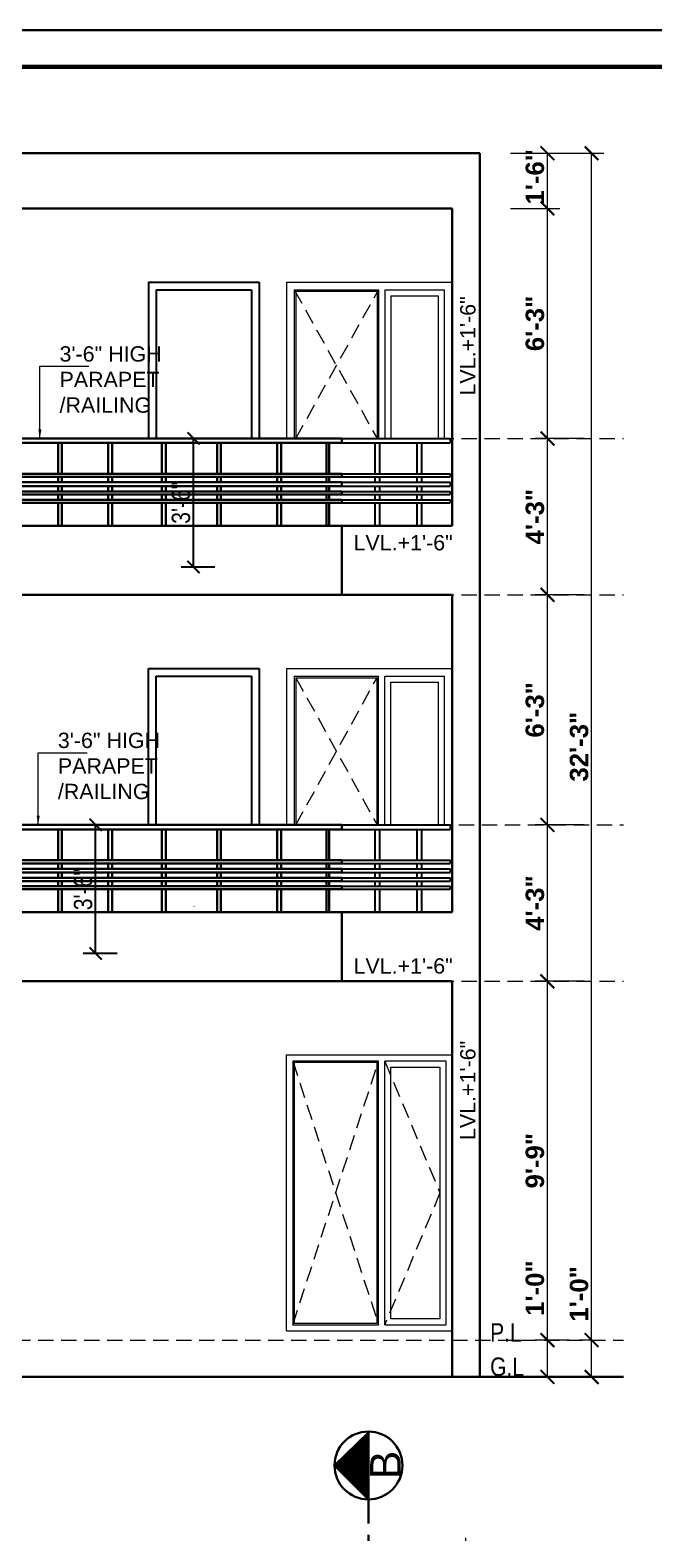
# Model space of a CAD drawing. Header units: feet. Extents: x 12125 to 16886, y -11859 to -10215.
# Drawn here: x 13508.5 to 13712, y -10704.8 to -10214.8 of the extents above; entities that cross this region are included whole.
import ezdxf

# ---------------------------------------------------------------- set-up
doc = ezdxf.new("R2010")
doc.units = ezdxf.units.FT
doc.header["$MEASUREMENT"] = 0
doc.header["$PDMODE"] = 2
doc.linetypes.add('DASHED', pattern=[0.75, 0.5, -0.25])
doc.layers.get('0').update_dxf_attribs({"lineweight": 30})
doc.layers.add('BLK_1_PARAPET_HT', color=2, linetype='Continuous', plot=False)
for name, color, linetype, lineweight in [('DIM 01', 7, 'Continuous', 9), ('HATCH', 9, 'Continuous', 20), ('RAILING', 210, 'Continuous', 25), ('SPECS', 7, 'Continuous', 13), ('STAIR', 82, 'Continuous', 15), ('TEXT', 7, 'Continuous', 30), ('WALL', 10, 'Continuous', 30), ('WINDOW', 150, 'Continuous', 20)]:
    doc.layers.add(name, color=color, linetype=linetype, lineweight=lineweight)
doc.styles.add('AR. TEXT 01', font='arialbd.ttf')
doc.styles.add('DIM TEXT', font='GOTHIC.TTF', dxfattribs={"height": 5})
doc.styles.get("Standard").update_dxf_attribs({"font": 'ARIALN.TTF'})
doc.styles.add('TEX02', font='GARA.TTF')
doc.dimstyles.new('DIM 50', dxfattribs={"dimtxt": 6, "dimasz": 3, "dimexe": 6, "dimexo": 4, "dimgap": 0.3125, "dimtad": 1, "dimzin": 3, "dimdsep": 46, "dimlunit": 4, "dimtxsty": 'AR. TEXT 01', "dimblk": 'DOT', "dimcen": 0.09, "dimclrd": 256, "dimclre": 256, "dimclrt": 256, "dimazin": 0, "dimtfac": 0.8, "dimtofl": 0, "dimtmove": 1, "dimatfit": 3, "dimfxl": 6, "dimfxlon": 1, "dimfrac": 1, "dimtolj": 1, "dimtzin": 0, "dimlwd": -1, "dimlwe": -1, "dimarcsym": 1})
doc.dimstyles.new('DIM STYLE', dxfattribs={"dimtxt": 5, "dimasz": 3, "dimexe": 0, "dimexo": 0, "dimgap": 1.5, "dimtad": 1, "dimdec": 4, "dimzin": 3, "dimdsep": 46, "dimlunit": 4, "dimtxsty": 'DIM TEXT', "dimblk": 'ARCHTICK', "dimcen": 0, "dimdle": 1, "dimclrd": 256, "dimclre": 253, "dimclrt": 256, "dimadec": 0, "dimazin": 0, "dimtfac": 0.75, "dimtdec": 4, "dimtofl": 0, "dimtmove": 1, "dimatfit": 3, "dimfxl": 1, "dimfrac": 1, "dimtolj": 1, "dimtzin": 0, "dimlwd": -1, "dimlwe": -1, "dimarcsym": 0})
doc.dimstyles.get("Standard").update_dxf_attribs({"dimtxt": 6, "dimasz": 4, "dimexe": 4, "dimexo": 4, "dimgap": 1, "dimtad": 1, "dimdec": 1, "dimzin": 3, "dimdsep": 46, "dimlunit": 4, "dimtxsty": 'Standard', "dimblk": 'ARCHTICK', "dimcen": 0.09, "dimadec": 0, "dimazin": 0, "dimtfac": 1.005, "dimtdec": 1, "dimtofl": 0, "dimtmove": 2, "dimatfit": 3, "dimfxl": 4, "dimfxlon": 1, "dimtolj": 1, "dimtzin": 0, "dimarcsym": 0})

# ---------------------------------------------------------------- blocks, each defined once
blk = doc.blocks.new('SFFEF')
at = {"layer": 'HATCH', "ltscale": 10}
h = blk.add_hatch(dxfattribs=at)
h.set_pattern_fill('ANSI31', color=256, angle=-180, style=0)
h.set_pattern_definition([(135, (106901.82226, -38936.66876), (0.08838834765, 0.08838834765), [])])
h.paths.add_polyline_path([(80064.93, -78588.93), (80076, -78577.86), (80076, -78600)])
at = {"layer": 'WALL', "color": 3, "ltscale": 15}
for p, q in [((80064.93, -78588.61), (80076, -78577.86)), ((80076, -78600), (80076, -78577.86)), ((80064.93, -78588.61), (80076, -78599.68))]:
    blk.add_line(p, q, dxfattribs=at)
at = {"layer": 'WALL', "color": 3, "linetype": 'DASHED', "ltscale": 15}
blk.add_line((80076, -78600), (80076, -78645.72), dxfattribs=at)
at = {"layer": 'WALL', "color": 3, "ltscale": 15}
blk.add_circle((80076, -78588.61), 11.07, dxfattribs=at)
at = {"layer": 'TEXT', "insert": (80086.54, -78588.47), "char_height": 10, "width": 27.269, "attachment_point": 8, "rotation": 90, "style": 'TEX02'}
blk.add_mtext('\\A1;{\\fArial|b0|i0|c0|p34;B}', dxfattribs=at)
blk = doc.blocks.new('_ArchTick')
at = {"color": 0, "linetype": 'ByBlock', "const_width": 0.15}
blk.add_lwpolyline([(-0.5, -0.5), (0.5, 0.5)], dxfattribs=at)
blk = doc.blocks.new('*D263')
at = {"layer": 'Defpoints', "color": 0, "transparency": 16777216}
for p in [(13650.69, -10710.39), (13299.69, -10770.25), (13650.69, -10780.09)]:
    blk.add_point(p, dxfattribs=at)
at = {"layer": 'DIM 01', "transparency": 16777216}
for p, q in [((13299.69, -10722.39), (13299.69, -10706.39)), ((13650.69, -10722.39), (13650.69, -10706.39)), ((13299.69, -10710.39), (13650.69, -10710.39))]:
    blk.add_line(p, q, dxfattribs=at)
at = {"layer": 'DIM 01', "transparency": 16777216, "xscale": 4.5, "yscale": 4.5, "zscale": 4.5, "rotation": 180}
blk.add_blockref('_ArchTick', (13299.69, -10710.39), dxfattribs=at)
at = {"layer": 'DIM 01', "transparency": 16777216, "xscale": 4.5, "yscale": 4.5, "zscale": 4.5}
blk.add_blockref('_ArchTick', (13650.69, -10710.39), dxfattribs=at)
at = {"layer": 'DIM 01', "transparency": 16777216, "insert": (13475.19, -10706.33), "char_height": 6, "attachment_point": 5, "style": 'AR. TEXT 01'}
blk.add_mtext('\\A1;29\'-3"', dxfattribs=at)
blk = doc.blocks.new('*D317')
at = {"layer": 'Defpoints', "color": 0, "transparency": 16777216}
for p in [(13677.25, -10641.98), (13688.43, -10641.98), (13688.43, -10653.98)]:
    blk.add_point(p, dxfattribs=at)
at = {"layer": 'DIM 01', "transparency": 16777216}
for p, q in [((13677.25, -10641.98), (13677.25, -10615.53)), ((13684.43, -10641.98), (13673.25, -10641.98)), ((13677.25, -10653.98), (13677.25, -10641.98)), ((13684.43, -10653.98), (13673.25, -10653.98))]:
    blk.add_line(p, q, dxfattribs=at)
at = {"layer": 'DIM 01', "transparency": 16777216, "xscale": 4.5, "yscale": 4.5, "zscale": 4.5}
for p, rotation in [((13677.25, -10641.98), 90), ((13677.25, -10653.98), 270)]:
    blk.add_blockref('_ArchTick', p, dxfattribs=dict(at, rotation=rotation))
at = {"layer": 'DIM 01', "transparency": 16777216, "insert": (13673.19, -10625.02), "char_height": 6, "attachment_point": 5, "rotation": 90, "style": 'AR. TEXT 01'}
blk.add_mtext('\\A1;1\'-0"', dxfattribs=at)
blk = doc.blocks.new('*D318')
at = {"layer": 'Defpoints', "color": 0, "transparency": 16777216}
for p in [(13677.25, -10524.98), (13702.05, -10524.98), (13688.43, -10641.98)]:
    blk.add_point(p, dxfattribs=at)
at = {"layer": 'DIM 01', "transparency": 16777216}
for p, q in [((13689.25, -10524.98), (13673.25, -10524.98)), ((13677.25, -10641.98), (13677.25, -10524.98)), ((13684.43, -10641.98), (13673.25, -10641.98))]:
    blk.add_line(p, q, dxfattribs=at)
at = {"layer": 'DIM 01', "transparency": 16777216, "xscale": 4.5, "yscale": 4.5, "zscale": 4.5}
for p, rotation in [((13677.25, -10524.98), 90), ((13677.25, -10641.98), 270)]:
    blk.add_blockref('_ArchTick', p, dxfattribs=dict(at, rotation=rotation))
at = {"layer": 'DIM 01', "transparency": 16777216, "insert": (13673.19, -10583.48), "char_height": 6, "attachment_point": 5, "rotation": 90, "style": 'AR. TEXT 01'}
blk.add_mtext('\\A1;9\'-9"', dxfattribs=at)
blk = doc.blocks.new('*D319')
at = {"layer": 'Defpoints', "color": 0, "transparency": 16777216}
for p in [(13677.25, -10473.98), (13702.05, -10473.98), (13702.05, -10524.98)]:
    blk.add_point(p, dxfattribs=at)
at = {"layer": 'DIM 01', "transparency": 16777216}
for p, q in [((13689.25, -10473.98), (13673.25, -10473.98)), ((13677.25, -10524.98), (13677.25, -10473.98)), ((13689.25, -10524.98), (13673.25, -10524.98))]:
    blk.add_line(p, q, dxfattribs=at)
at = {"layer": 'DIM 01', "transparency": 16777216, "xscale": 4.5, "yscale": 4.5, "zscale": 4.5}
for p, rotation in [((13677.25, -10473.98), 90), ((13677.25, -10524.98), 270)]:
    blk.add_blockref('_ArchTick', p, dxfattribs=dict(at, rotation=rotation))
at = {"layer": 'DIM 01', "transparency": 16777216, "insert": (13673.19, -10499.48), "char_height": 6, "attachment_point": 5, "rotation": 90, "style": 'AR. TEXT 01'}
blk.add_mtext('\\A1;4\'-3"', dxfattribs=at)
blk = doc.blocks.new('*D320')
at = {"layer": 'Defpoints', "color": 0, "transparency": 16777216}
for p in [(13677.25, -10398.98), (13702.05, -10398.98), (13702.05, -10473.98)]:
    blk.add_point(p, dxfattribs=at)
at = {"layer": 'DIM 01', "transparency": 16777216}
for p, q in [((13689.25, -10398.98), (13673.25, -10398.98)), ((13677.25, -10473.98), (13677.25, -10398.98)), ((13689.25, -10473.98), (13673.25, -10473.98))]:
    blk.add_line(p, q, dxfattribs=at)
at = {"layer": 'DIM 01', "transparency": 16777216, "xscale": 4.5, "yscale": 4.5, "zscale": 4.5}
for p, rotation in [((13677.25, -10398.98), 90), ((13677.25, -10473.98), 270)]:
    blk.add_blockref('_ArchTick', p, dxfattribs=dict(at, rotation=rotation))
at = {"layer": 'DIM 01', "transparency": 16777216, "insert": (13673.19, -10436.48), "char_height": 6, "attachment_point": 5, "rotation": 90, "style": 'AR. TEXT 01'}
blk.add_mtext('\\A1;6\'-3"', dxfattribs=at)
blk = doc.blocks.new('*D321')
at = {"layer": 'Defpoints', "color": 0, "transparency": 16777216}
for p in [(13677.25, -10347.98), (13702.05, -10347.98), (13702.05, -10398.98)]:
    blk.add_point(p, dxfattribs=at)
at = {"layer": 'DIM 01', "transparency": 16777216}
for p, q in [((13689.25, -10347.98), (13673.25, -10347.98)), ((13677.25, -10398.98), (13677.25, -10347.98)), ((13689.25, -10398.98), (13673.25, -10398.98))]:
    blk.add_line(p, q, dxfattribs=at)
at = {"layer": 'DIM 01', "transparency": 16777216, "xscale": 4.5, "yscale": 4.5, "zscale": 4.5}
for p, rotation in [((13677.25, -10347.98), 90), ((13677.25, -10398.98), 270)]:
    blk.add_blockref('_ArchTick', p, dxfattribs=dict(at, rotation=rotation))
at = {"layer": 'DIM 01', "transparency": 16777216, "insert": (13673.19, -10373.48), "char_height": 6, "attachment_point": 5, "rotation": 90, "style": 'AR. TEXT 01'}
blk.add_mtext('\\A1;4\'-3"', dxfattribs=at)
blk = doc.blocks.new('*D322')
at = {"layer": 'Defpoints', "color": 0, "transparency": 16777216}
for p in [(13646.19, -10272.98), (13677.25, -10272.98), (13702.05, -10347.98)]:
    blk.add_point(p, dxfattribs=at)
at = {"layer": 'DIM 01', "transparency": 16777216}
for p, q in [((13665.25, -10272.98), (13681.25, -10272.98)), ((13677.25, -10347.98), (13677.25, -10272.98)), ((13689.25, -10347.98), (13673.25, -10347.98))]:
    blk.add_line(p, q, dxfattribs=at)
at = {"layer": 'DIM 01', "transparency": 16777216, "xscale": 4.5, "yscale": 4.5, "zscale": 4.5}
for p, rotation in [((13677.25, -10272.98), 90), ((13677.25, -10347.98), 270)]:
    blk.add_blockref('_ArchTick', p, dxfattribs=dict(at, rotation=rotation))
at = {"layer": 'DIM 01', "transparency": 16777216, "insert": (13673.19, -10310.48), "char_height": 6, "attachment_point": 5, "rotation": 90, "style": 'AR. TEXT 01'}
blk.add_mtext('\\A1;6\'-3"', dxfattribs=at)
blk = doc.blocks.new('*D323')
at = {"layer": 'Defpoints', "color": 0, "transparency": 16777216}
for p in [(13691.66, -10641.98), (13691.66, -10641.98), (13695.47, -10653.98)]:
    blk.add_point(p, dxfattribs=at)
at = {"layer": 'DIM 01', "transparency": 16777216}
for p, q in [((13691.66, -10641.98), (13691.66, -10617.4)), ((13691.66, -10653.98), (13691.66, -10641.98)), ((13695.66, -10641.98), (13695.66, -10641.98)), ((13691.47, -10653.98), (13687.66, -10653.98))]:
    blk.add_line(p, q, dxfattribs=at)
at = {"layer": 'DIM 01', "transparency": 16777216, "xscale": 4.5, "yscale": 4.5, "zscale": 4.5}
for p, rotation in [((13691.66, -10641.98), 90), ((13691.66, -10653.98), 270)]:
    blk.add_blockref('_ArchTick', p, dxfattribs=dict(at, rotation=rotation))
at = {"layer": 'DIM 01', "transparency": 16777216, "insert": (13687.6, -10626.9), "char_height": 6, "attachment_point": 5, "rotation": 90, "style": 'AR. TEXT 01'}
blk.add_mtext('\\A1;1\'-0"', dxfattribs=at)
blk = doc.blocks.new('*D324')
at = {"layer": 'Defpoints', "color": 0, "transparency": 16777216}
for p in [(13635.92, -10254.98), (13691.66, -10254.98), (13695.47, -10641.98)]:
    blk.add_point(p, dxfattribs=at)
at = {"layer": 'DIM 01', "transparency": 16777216}
for p, q in [((13679.66, -10254.98), (13695.66, -10254.98)), ((13691.66, -10641.98), (13691.66, -10254.98)), ((13691.47, -10641.98), (13687.66, -10641.98))]:
    blk.add_line(p, q, dxfattribs=at)
at = {"layer": 'DIM 01', "transparency": 16777216, "xscale": 4.5, "yscale": 4.5, "zscale": 4.5}
for p, rotation in [((13691.66, -10254.98), 90), ((13691.66, -10641.98), 270)]:
    blk.add_blockref('_ArchTick', p, dxfattribs=dict(at, rotation=rotation))
at = {"layer": 'DIM 01', "transparency": 16777216, "insert": (13687.6, -10448.48), "char_height": 6, "attachment_point": 5, "rotation": 90, "style": 'AR. TEXT 01'}
blk.add_mtext('\\A1;32\'-3"', dxfattribs=at)
blk = doc.blocks.new('*D325')
at = {"layer": 'Defpoints', "color": 0, "transparency": 16777216}
for p in [(13624.69, -10254.98), (13677.25, -10254.98), (13623.23, -10272.98)]:
    blk.add_point(p, dxfattribs=at)
at = {"layer": 'DIM 01', "transparency": 16777216}
for p, q in [((13665.25, -10254.98), (13681.25, -10254.98)), ((13677.25, -10272.98), (13677.25, -10254.98)), ((13665.25, -10272.98), (13681.25, -10272.98))]:
    blk.add_line(p, q, dxfattribs=at)
at = {"layer": 'DIM 01', "transparency": 16777216, "xscale": 4.5, "yscale": 4.5, "zscale": 4.5}
for p, rotation in [((13677.25, -10254.98), 90), ((13677.25, -10272.98), 270)]:
    blk.add_blockref('_ArchTick', p, dxfattribs=dict(at, rotation=rotation))
at = {"layer": 'DIM 01', "transparency": 16777216, "insert": (13673.19, -10262.66), "char_height": 6, "attachment_point": 5, "rotation": 90, "style": 'AR. TEXT 01'}
blk.add_mtext('\\A1;1\'-6"', dxfattribs=at)
blk = doc.blocks.new('*D419')
at = {"layer": 'BLK_1_PARAPET_HT', "color": 0, "lineweight": -2, "transparency": 16777216}
for p, q in [((13536.89, -10473.98), (13525.89, -10473.98)), ((13529.89, -10515.91), (13529.89, -10473.98)), ((13536.89, -10515.91), (13525.89, -10515.91))]:
    blk.add_line(p, q, dxfattribs=at)
at = {"layer": 'Defpoints', "color": 0, "transparency": 16777216}
for p in [(13529.89, -10473.98), (13552.71, -10473.98), (13543.71, -10515.91)]:
    blk.add_point(p, dxfattribs=at)
at = {"layer": 'BLK_1_PARAPET_HT', "color": 0, "lineweight": -2, "transparency": 16777216, "xscale": 4, "yscale": 4, "zscale": 4}
for p, rotation in [((13529.89, -10473.98), 90), ((13529.89, -10515.91), 270)]:
    blk.add_blockref('_ArchTick', p, dxfattribs=dict(at, rotation=rotation))
at = {"layer": 'BLK_1_PARAPET_HT', "color": 0, "transparency": 16777216, "insert": (13525.83, -10494.95), "char_height": 6, "attachment_point": 5, "rotation": 90}
blk.add_mtext('\\A1;3\'-6"', dxfattribs=at)
blk = doc.blocks.new('*D423')
at = {"layer": 'BLK_1_PARAPET_HT', "color": 0, "lineweight": -2, "transparency": 16777216}
for p, q in [((13568.83, -10347.98), (13557.83, -10347.98)), ((13561.83, -10389.91), (13561.83, -10347.98)), ((13568.83, -10389.91), (13557.83, -10389.91))]:
    blk.add_line(p, q, dxfattribs=at)
at = {"layer": 'Defpoints', "color": 0, "transparency": 16777216}
for p in [(13561.83, -10347.98), (13584.65, -10347.98), (13575.65, -10389.91)]:
    blk.add_point(p, dxfattribs=at)
at = {"layer": 'BLK_1_PARAPET_HT', "color": 0, "lineweight": -2, "transparency": 16777216, "xscale": 4, "yscale": 4, "zscale": 4}
for p, rotation in [((13561.83, -10347.98), 90), ((13561.83, -10389.91), 270)]:
    blk.add_blockref('_ArchTick', p, dxfattribs=dict(at, rotation=rotation))
at = {"layer": 'BLK_1_PARAPET_HT', "color": 0, "transparency": 16777216, "insert": (13557.76, -10368.95), "char_height": 6, "attachment_point": 5, "rotation": 90}
blk.add_mtext('\\A1;3\'-6"', dxfattribs=at)

msp = doc.modelspace()

# ---------------------------------------------------------------- linework, layer by layer
at = {"color": 3, "elevation": -0.904}
msp.add_lwpolyline([(13212.429, -10214.819), (14972.942, -10214.819), (14972.942, -11661.078), (13212.429, -11661.078)], close=True, dxfattribs=at)
at = {"layer": 'HATCH', "linetype": 'DASHED', "ltscale": 10}
for p, q in [((13594.695, -10299.484), (13621.695, -10347.984)), ((13595.195, -10347.984), (13622.195, -10299.484)), ((13251.749, -10347.984), (13702.053, -10347.984)), ((13251.749, -10398.984), (13702.053, -10398.984)), ((13595.195, -10473.984), (13621.695, -10425.984)), ((13595.195, -10425.984), (13621.695, -10473.984)), ((13250.865, -10473.984), (13702.053, -10473.984)), ((13251.749, -10524.984), (13702.053, -10524.984)), ((13594.195, -10636.984), (13622.195, -10550.984)), ((13594.195, -10550.984), (13622.195, -10636.984)), ((13346.195, -10641.984), (13702.053, -10641.984))]:
    msp.add_line(p, q, dxfattribs=at)
msp.add_lwpolyline([(13624.195, -10550.984), (13642.195, -10593.984), (13624.195, -10636.984)], dxfattribs=at)
at = {"layer": 'RAILING', "ltscale": 10}
for p, q in [((13547.195, -10296.984), (13547.195, -10347.984)), ((13547.195, -10296.984), (13583.195, -10296.984)), ((13549.695, -10299.484), (13549.695, -10347.984)), ((13549.695, -10299.484), (13580.695, -10299.484)), ((13580.695, -10299.484), (13580.695, -10347.984)), ((13583.195, -10296.984), (13583.195, -10347.984)), ((13547.195, -10473.984), (13547.195, -10422.984)), ((13547.195, -10422.984), (13583.195, -10422.984)), ((13549.695, -10473.984), (13549.695, -10425.484)), ((13549.695, -10425.484), (13580.695, -10425.484)), ((13580.695, -10425.484), (13580.695, -10473.984)), ((13583.195, -10422.984), (13583.195, -10473.984))]:
    msp.add_line(p, q, dxfattribs=at)
at = {"layer": 'RAILING', "lineweight": 30, "ltscale": 10}
for p, q in [((13346.195, -10347.984), (13610.195, -10347.984)), ((13610.195, -10347.984), (13610.195, -10349.453)), ((13346.195, -10349.453), (13610.195, -10349.453)), ((13517.689, -10349.453, 0.904), (13517.689, -10359.534)), ((13518.935, -10349.453, 0.904), (13518.935, -10359.534)), ((13534.025, -10349.453, 0.904), (13534.025, -10359.534)), ((13535.271, -10349.453, 0.904), (13535.271, -10359.534)), ((13551.514, -10349.453, 0.904), (13551.514, -10359.534)), ((13552.76, -10349.453, 0.904), (13552.76, -10359.534)), ((13569.522, -10349.453, 0.904), (13569.522, -10359.534)), ((13570.767, -10349.453, 0.904), (13570.767, -10359.534)), ((13589.132, -10349.453, 0.904), (13589.132, -10359.534)), ((13590.377, -10349.453, 0.904), (13590.377, -10359.534)), ((13605.208, -10349.453, 0.904), (13605.208, -10359.534)), ((13606.043, -10349.453), (13606.043, -10359.534, -0.904)), ((13346.195, -10359.534, -0.904), (13610.195, -10359.534, -0.904)), ((13346.195, -10360.534, -0.904), (13610.195, -10360.534, -0.904)), ((13346.195, -10362.281, -0.904), (13610.195, -10362.281, -0.904)), ((13346.195, -10363.534, -0.904), (13610.195, -10363.534, -0.904)), ((13517.689, -10360.534), (13517.689, -10362.281)), ((13517.689, -10363.534), (13517.689, -10365.281)), ((13518.935, -10360.534), (13518.935, -10362.281)), ((13518.935, -10363.534), (13518.935, -10365.281)), ((13534.025, -10360.534), (13534.025, -10362.281)), ((13534.025, -10363.534), (13534.025, -10365.281)), ((13535.271, -10360.534), (13535.271, -10362.281)), ((13535.271, -10363.534), (13535.271, -10365.281)), ((13551.514, -10360.534), (13551.514, -10362.281)), ((13551.514, -10363.534), (13551.514, -10365.281)), ((13552.76, -10360.534), (13552.76, -10362.281)), ((13552.76, -10363.534), (13552.76, -10365.281)), ((13569.522, -10360.534), (13569.522, -10362.281)), ((13569.522, -10363.534), (13569.522, -10365.281)), ((13570.767, -10360.534), (13570.767, -10362.281)), ((13570.767, -10363.534), (13570.767, -10365.281)), ((13589.132, -10360.534), (13589.132, -10362.281)), ((13589.132, -10363.534), (13589.132, -10365.281)), ((13590.377, -10360.534), (13590.377, -10362.281)), ((13590.377, -10363.534), (13590.377, -10365.281)), ((13605.208, -10360.534), (13605.208, -10362.281)), ((13605.208, -10363.534), (13605.208, -10365.281)), ((13606.043, -10360.534, -0.904), (13606.043, -10362.281, -0.904)), ((13606.043, -10363.534, -0.904), (13606.043, -10365.281, -0.904)), ((13610.195, -10360.534, -0.904), (13610.195, -10359.534, -0.904)), ((13610.195, -10363.534, -0.904), (13610.195, -10362.281, -0.904)), ((13346.195, -10365.281, -0.904), (13610.195, -10365.281, -0.904)), ((13346.195, -10366.281, -0.904), (13610.195, -10366.281, -0.904)), ((13346.195, -10367.94, -0.904), (13610.195, -10367.94, -0.904)), ((13346.195, -10368.94, -0.904), (13610.195, -10368.94, -0.904)), ((13517.689, -10366.281), (13517.689, -10367.94)), ((13517.689, -10368.94), (13517.689, -10376.484)), ((13518.935, -10366.281), (13518.935, -10367.94)), ((13518.935, -10368.94), (13518.935, -10376.484)), ((13534.025, -10366.281), (13534.025, -10367.94)), ((13534.025, -10368.94), (13534.025, -10376.484)), ((13535.271, -10366.281), (13535.271, -10367.94)), ((13535.271, -10368.94), (13535.271, -10376.484)), ((13551.514, -10366.281), (13551.514, -10367.94)), ((13551.514, -10368.94), (13551.514, -10376.484)), ((13552.76, -10366.281), (13552.76, -10367.94)), ((13552.76, -10368.94), (13552.76, -10376.484)), ((13569.522, -10366.281), (13569.522, -10367.94)), ((13569.522, -10368.94), (13569.522, -10376.484)), ((13570.767, -10366.281), (13570.767, -10367.94)), ((13570.767, -10368.94), (13570.767, -10376.484)), ((13589.132, -10366.281), (13589.132, -10367.94)), ((13589.132, -10368.94), (13589.132, -10376.484)), ((13590.377, -10366.281), (13590.377, -10367.94)), ((13590.377, -10368.94), (13590.377, -10376.484)), ((13605.208, -10366.281), (13605.208, -10367.94)), ((13605.208, -10368.94), (13605.208, -10376.484)), ((13606.043, -10366.281, -0.904), (13606.043, -10367.94, -0.904)), ((13606.043, -10368.94, -0.904), (13606.043, -10376.484, -0.904)), ((13610.195, -10366.281, -0.904), (13610.195, -10365.281, -0.904)), ((13610.195, -10368.94, -0.904), (13610.195, -10367.94, -0.904)), ((13346.195, -10376.484), (13610.195, -10376.484)), ((13610.195, -10398.984), (13610.195, -10376.484)), ((13610.195, -10398.984), (13346.195, -10398.984)), ((13346.195, -10473.984), (13610.195, -10473.984)), ((13346.195, -10475.453), (13610.195, -10475.453)), ((13517.689, -10475.453, 0.904), (13517.689, -10485.534)), ((13518.935, -10475.453, 0.904), (13518.935, -10485.534)), ((13534.025, -10475.453, 0.904), (13534.025, -10485.534)), ((13535.271, -10475.453, 0.904), (13535.271, -10485.534)), ((13551.514, -10475.453, 0.904), (13551.514, -10485.534)), ((13552.76, -10475.453, 0.904), (13552.76, -10485.534)), ((13569.522, -10475.453, 0.904), (13569.522, -10485.534)), ((13570.767, -10475.453, 0.904), (13570.767, -10485.534)), ((13589.132, -10475.453, 0.904), (13589.132, -10485.534)), ((13590.377, -10475.453, 0.904), (13590.377, -10485.534)), ((13605.208, -10475.453, 0.904), (13605.208, -10485.534)), ((13606.043, -10475.453), (13606.043, -10485.534, -0.904)), ((13610.195, -10473.984), (13610.195, -10475.453)), ((13346.195, -10485.534, -0.904), (13610.195, -10485.534, -0.904)), ((13346.195, -10486.534, -0.904), (13610.195, -10486.534, -0.904)), ((13517.689, -10486.534), (13517.689, -10488.281)), ((13518.935, -10486.534), (13518.935, -10488.281)), ((13534.025, -10486.534), (13534.025, -10488.281)), ((13535.271, -10486.534), (13535.271, -10488.281)), ((13551.514, -10486.534), (13551.514, -10488.281)), ((13552.76, -10486.534), (13552.76, -10488.281)), ((13569.522, -10486.534), (13569.522, -10488.281)), ((13570.767, -10486.534), (13570.767, -10488.281)), ((13589.132, -10486.534), (13589.132, -10488.281)), ((13590.377, -10486.534), (13590.377, -10488.281)), ((13605.208, -10486.534), (13605.208, -10488.281)), ((13606.043, -10486.534, -0.904), (13606.043, -10488.281, -0.904)), ((13610.195, -10486.534, -0.904), (13610.195, -10485.534, -0.904)), ((13346.195, -10488.281, -0.904), (13610.195, -10488.281, -0.904)), ((13346.195, -10489.534, -0.904), (13610.195, -10489.534, -0.904)), ((13346.195, -10491.281, -0.904), (13610.195, -10491.281, -0.904)), ((13517.689, -10489.534), (13517.689, -10491.281)), ((13518.935, -10489.534), (13518.935, -10491.281)), ((13534.025, -10489.534), (13534.025, -10491.281)), ((13535.271, -10489.534), (13535.271, -10491.281)), ((13551.514, -10489.534), (13551.514, -10491.281)), ((13552.76, -10489.534), (13552.76, -10491.281)), ((13569.522, -10489.534), (13569.522, -10491.281)), ((13570.767, -10489.534), (13570.767, -10491.281)), ((13589.132, -10489.534), (13589.132, -10491.281)), ((13590.377, -10489.534), (13590.377, -10491.281)), ((13605.208, -10489.534), (13605.208, -10491.281)), ((13606.043, -10489.534, -0.904), (13606.043, -10491.281, -0.904)), ((13610.195, -10489.534, -0.904), (13610.195, -10488.281, -0.904)), ((13610.195, -10492.281, -0.904), (13610.195, -10491.281, -0.904)), ((13346.195, -10492.281, -0.904), (13610.195, -10492.281, -0.904)), ((13346.195, -10493.94, -0.904), (13610.195, -10493.94, -0.904)), ((13346.195, -10494.94, -0.904), (13610.195, -10494.94, -0.904)), ((13517.689, -10492.281), (13517.689, -10493.94)), ((13517.689, -10494.94), (13517.689, -10502.484)), ((13518.935, -10492.281), (13518.935, -10493.94)), ((13518.935, -10494.94), (13518.935, -10502.484)), ((13534.025, -10492.281), (13534.025, -10493.94)), ((13534.025, -10494.94), (13534.025, -10502.484)), ((13535.271, -10492.281), (13535.271, -10493.94)), ((13535.271, -10494.94), (13535.271, -10502.484)), ((13551.514, -10492.281), (13551.514, -10493.94)), ((13551.514, -10494.94), (13551.514, -10502.484)), ((13552.76, -10492.281), (13552.76, -10493.94)), ((13552.76, -10494.94), (13552.76, -10502.484)), ((13569.522, -10492.281), (13569.522, -10493.94)), ((13569.522, -10494.94), (13569.522, -10502.484)), ((13570.767, -10492.281), (13570.767, -10493.94)), ((13570.767, -10494.94), (13570.767, -10502.484)), ((13589.132, -10492.281), (13589.132, -10493.94)), ((13589.132, -10494.94), (13589.132, -10502.484)), ((13590.377, -10492.281), (13590.377, -10493.94)), ((13590.377, -10494.94), (13590.377, -10502.484)), ((13605.208, -10492.281), (13605.208, -10493.94)), ((13605.208, -10494.94), (13605.208, -10502.484)), ((13606.043, -10492.281, -0.904), (13606.043, -10493.94, -0.904)), ((13606.043, -10494.94, -0.904), (13606.043, -10502.484, -0.904)), ((13610.195, -10494.94, -0.904), (13610.195, -10493.94, -0.904)), ((13346.195, -10502.484), (13610.195, -10502.484)), ((13610.195, -10524.984), (13610.195, -10502.484)), ((13610.195, -10524.984), (13346.195, -10524.984))]:
    msp.add_line(p, q, dxfattribs=at)
at = {"layer": 'RAILING', "lineweight": 25, "ltscale": 10}
for p, q in [((13610.195, -10347.984), (13645.557, -10347.984)), ((13645.557, -10347.984), (13645.557, -10349.453)), ((13645.557, -10347.984), (13645.557, -10349.453)), ((13610.195, -10349.453), (13645.557, -10349.453)), ((13621.045, -10359.534, -0.904), (13621.045, -10349.453)), ((13622.545, -10359.534, -0.904), (13622.545, -10349.453)), ((13634.773, -10359.534, -0.904), (13634.773, -10349.453)), ((13636.273, -10359.534, -0.904), (13636.273, -10349.453)), ((13610.274, -10359.534, -0.904), (13645.557, -10359.534, -0.904)), ((13610.274, -10360.534, -0.904), (13610.274, -10359.534, -0.904)), ((13610.274, -10360.534, -0.904), (13645.557, -10360.534, -0.904)), ((13610.274, -10362.281, -0.904), (13645.557, -10362.281, -0.904)), ((13610.274, -10363.534, -0.904), (13610.274, -10362.281, -0.904)), ((13610.274, -10363.534, -0.904), (13645.557, -10363.534, -0.904)), ((13621.045, -10362.281, -0.904), (13621.045, -10360.534, -0.904)), ((13621.045, -10365.281, -0.904), (13621.045, -10363.534, -0.904)), ((13622.545, -10362.281, -0.904), (13622.545, -10360.534, -0.904)), ((13622.545, -10365.281, -0.904), (13622.545, -10363.534, -0.904)), ((13634.773, -10362.281, -0.904), (13634.773, -10360.534, -0.904)), ((13634.773, -10365.281, -0.904), (13634.773, -10363.534, -0.904)), ((13636.273, -10362.281, -0.904), (13636.273, -10360.534, -0.904)), ((13636.273, -10365.281, -0.904), (13636.273, -10363.534, -0.904)), ((13645.557, -10359.534, -0.904), (13645.557, -10360.534, -0.904)), ((13645.557, -10359.534, -0.904), (13645.557, -10360.534, -0.904)), ((13645.557, -10362.281, -0.904), (13645.557, -10363.534, -0.904)), ((13645.557, -10362.281, -0.904), (13645.557, -10363.534, -0.904)), ((13610.274, -10365.281, -0.904), (13645.557, -10365.281, -0.904)), ((13610.274, -10366.281, -0.904), (13610.274, -10365.281, -0.904)), ((13610.274, -10366.281, -0.904), (13645.557, -10366.281, -0.904)), ((13610.274, -10367.94, -0.904), (13645.557, -10367.94, -0.904)), ((13610.274, -10368.94, -0.904), (13610.274, -10367.94, -0.904)), ((13610.274, -10368.94, -0.904), (13645.557, -10368.94, -0.904)), ((13621.045, -10367.94, -0.904), (13621.045, -10366.281, -0.904)), ((13621.045, -10376.484, -0.904), (13621.045, -10368.94, -0.904)), ((13622.545, -10367.94, -0.904), (13622.545, -10366.281, -0.904)), ((13622.545, -10376.484, -0.904), (13622.545, -10368.94, -0.904)), ((13634.773, -10367.94, -0.904), (13634.773, -10366.281, -0.904)), ((13634.773, -10376.484, -0.904), (13634.773, -10368.94, -0.904)), ((13636.273, -10367.94, -0.904), (13636.273, -10366.281, -0.904)), ((13636.273, -10376.484, -0.904), (13636.273, -10368.94, -0.904)), ((13645.557, -10365.281, -0.904), (13645.557, -10366.281, -0.904)), ((13645.557, -10365.281, -0.904), (13645.557, -10366.281, -0.904)), ((13645.557, -10367.94, -0.904), (13645.557, -10368.94, -0.904)), ((13645.557, -10367.94, -0.904), (13645.557, -10368.94, -0.904)), ((13610.195, -10473.984), (13645.557, -10473.984)), ((13610.195, -10475.453), (13645.557, -10475.453)), ((13621.045, -10485.534, -0.904), (13621.045, -10475.453)), ((13622.545, -10485.534, -0.904), (13622.545, -10475.453)), ((13634.773, -10485.534, -0.904), (13634.773, -10475.453)), ((13636.273, -10485.534, -0.904), (13636.273, -10475.453)), ((13645.557, -10473.984), (13645.557, -10475.453)), ((13645.557, -10473.984), (13645.557, -10475.453)), ((13610.274, -10485.534, -0.904), (13645.557, -10485.534, -0.904)), ((13610.274, -10486.534, -0.904), (13610.274, -10485.534, -0.904)), ((13610.274, -10486.534, -0.904), (13645.557, -10486.534, -0.904)), ((13621.045, -10488.281, -0.904), (13621.045, -10486.534, -0.904)), ((13622.545, -10488.281, -0.904), (13622.545, -10486.534, -0.904)), ((13634.773, -10488.281, -0.904), (13634.773, -10486.534, -0.904)), ((13636.273, -10488.281, -0.904), (13636.273, -10486.534, -0.904)), ((13645.557, -10485.534, -0.904), (13645.557, -10486.534, -0.904)), ((13645.557, -10485.534, -0.904), (13645.557, -10486.534, -0.904)), ((13610.274, -10488.281, -0.904), (13645.557, -10488.281, -0.904)), ((13610.274, -10489.534, -0.904), (13610.274, -10488.281, -0.904)), ((13610.274, -10489.534, -0.904), (13645.557, -10489.534, -0.904)), ((13610.274, -10491.281, -0.904), (13645.557, -10491.281, -0.904)), ((13610.274, -10492.281, -0.904), (13610.274, -10491.281, -0.904)), ((13621.045, -10491.281, -0.904), (13621.045, -10489.534, -0.904)), ((13622.545, -10491.281, -0.904), (13622.545, -10489.534, -0.904)), ((13634.773, -10491.281, -0.904), (13634.773, -10489.534, -0.904)), ((13636.273, -10491.281, -0.904), (13636.273, -10489.534, -0.904)), ((13645.557, -10488.281, -0.904), (13645.557, -10489.534, -0.904)), ((13645.557, -10488.281, -0.904), (13645.557, -10489.534, -0.904)), ((13645.557, -10491.281, -0.904), (13645.557, -10492.281, -0.904)), ((13645.557, -10491.281, -0.904), (13645.557, -10492.281, -0.904)), ((13610.274, -10492.281, -0.904), (13645.557, -10492.281, -0.904)), ((13610.274, -10493.94, -0.904), (13645.557, -10493.94, -0.904)), ((13610.274, -10494.94, -0.904), (13610.274, -10493.94, -0.904)), ((13610.274, -10494.94, -0.904), (13645.557, -10494.94, -0.904)), ((13621.045, -10493.94, -0.904), (13621.045, -10492.281, -0.904)), ((13621.045, -10502.484, -0.904), (13621.045, -10494.94, -0.904)), ((13622.545, -10493.94, -0.904), (13622.545, -10492.281, -0.904)), ((13622.545, -10502.484, -0.904), (13622.545, -10494.94, -0.904)), ((13634.773, -10493.94, -0.904), (13634.773, -10492.281, -0.904)), ((13634.773, -10502.484, -0.904), (13634.773, -10494.94, -0.904)), ((13636.273, -10493.94, -0.904), (13636.273, -10492.281, -0.904)), ((13636.273, -10502.484, -0.904), (13636.273, -10494.94, -0.904)), ((13645.557, -10493.94, -0.904), (13645.557, -10494.94, -0.904)), ((13645.557, -10493.94, -0.904), (13645.557, -10494.94, -0.904))]:
    msp.add_line(p, q, dxfattribs=at)
at = {"layer": 'STAIR', "ltscale": 10}
for p, q in [((13562.007, -10374.542), (13562.007, -10374.484)), ((13562.007, -10500.542), (13562.007, -10500.484))]:
    msp.add_line(p, q, dxfattribs=at)
at = {"layer": 'WALL', "ltscale": 5}
for p, q in [((13295.195, -10254.984), (13655.195, -10254.984)), ((13655.195, -10254.984), (13655.195, -10263.984)), ((13655.195, -10653.984), (13655.195, -10263.984)), ((13304.195, -10272.984), (13646.195, -10272.984)), ((13646.195, -10376.484), (13646.195, -10272.984)), ((13610.195, -10376.484), (13646.195, -10376.484)), ((13610.195, -10398.984), (13646.195, -10398.984)), ((13646.195, -10502.484), (13646.195, -10398.984)), ((13610.195, -10502.484), (13646.195, -10502.484)), ((13610.195, -10524.984), (13646.195, -10524.984)), ((13646.195, -10653.984), (13646.195, -10524.984)), ((13251.749, -10653.984), (13702.053, -10653.984))]:
    msp.add_line(p, q, dxfattribs=at)
at = {"layer": 'WALL', "color": 35, "linetype": 'Continuous', "lineweight": 60, "elevation": -0.904}
msp.add_lwpolyline([(13224.429, -10226.819), (14960.942, -10226.819), (14960.942, -11649.078), (13224.429, -11649.078)], close=True, dxfattribs=at)
at = {"layer": 'WINDOW', "ltscale": 10}
for p, q in [((13592.195, -10296.984), (13592.195, -10347.984)), ((13592.195, -10296.984), (13646.195, -10296.984)), ((13594.695, -10299.484), (13594.695, -10347.984)), ((13594.695, -10299.484), (13622.195, -10299.484)), ((13595.195, -10299.984), (13595.195, -10347.984)), ((13595.195, -10299.984), (13621.695, -10299.984)), ((13621.695, -10299.984), (13621.695, -10347.984)), ((13622.195, -10299.484), (13622.195, -10347.984)), ((13624.195, -10299.484), (13643.695, -10299.484)), ((13624.195, -10299.484), (13624.195, -10347.984)), ((13643.695, -10347.984), (13643.695, -10299.484)), ((13626.195, -10301.484), (13641.695, -10301.484)), ((13626.195, -10301.484), (13626.195, -10347.984)), ((13641.695, -10347.984), (13641.695, -10301.484)), ((13592.195, -10422.984), (13592.195, -10473.984)), ((13592.195, -10422.984), (13646.195, -10422.984)), ((13594.695, -10425.484), (13594.695, -10473.984)), ((13594.695, -10425.484), (13622.195, -10425.484)), ((13595.195, -10425.984), (13595.195, -10473.984)), ((13595.195, -10425.984), (13621.695, -10425.984)), ((13621.695, -10473.984), (13621.695, -10425.984)), ((13622.195, -10473.984), (13622.195, -10425.484)), ((13624.195, -10473.984), (13624.195, -10425.484)), ((13624.195, -10425.484), (13643.695, -10425.484)), ((13626.195, -10473.984), (13626.195, -10427.484)), ((13626.195, -10427.484), (13641.695, -10427.484)), ((13641.695, -10473.984), (13641.695, -10427.484)), ((13643.695, -10473.984), (13643.695, -10425.484)), ((13592.195, -10548.984), (13646.195, -10548.984)), ((13592.195, -10638.984), (13592.195, -10548.984)), ((13646.195, -10638.984), (13646.195, -10548.984)), ((13622.195, -10636.984), (13622.195, -10550.984)), ((13624.195, -10636.984), (13624.195, -10550.984)), ((13592.195, -10638.984), (13646.195, -10638.984))]:
    msp.add_line(p, q, dxfattribs=at)
for points in [[(13622.195, -10550.984), (13594.195, -10550.984), (13594.195, -10636.984), (13622.195, -10636.984)], [(13624.195, -10636.984), (13644.195, -10636.984), (13644.195, -10550.984), (13624.195, -10550.984)]]:
    msp.add_lwpolyline(points, dxfattribs=at)
for points in [[(13594.695, -10636.484), (13621.695, -10636.484), (13621.695, -10551.484), (13594.695, -10551.484)], [(13626.195, -10552.984), (13642.195, -10552.984), (13642.195, -10634.984), (13626.195, -10634.984)]]:
    msp.add_lwpolyline(points, close=True, dxfattribs=at)

# ---------------------------------------------------------------- block references
at = {"layer": 'WALL'}
msp.add_blockref('SFFEF', (-66457.117, 67905.767), dxfattribs=at)

# ---------------------------------------------------------------- texts
at = {"layer": 'TEXT', "char_height": 5.5, "attachment_point": 8, "rotation": 90, "style": 'TEX02'}
for insert, width in [((13653.857, -10318.723, 0.904), 62.36677), ((13653.857, -10561.467, 0.904), 56.36677)]:
    msp.add_mtext('\\A1;{\\F; \\fArial|b0|i0|c0|p34;\\H0.9091x;LVL.+1\'-6"}', dxfattribs=dict(at, insert=insert, width=width))
at = {"layer": 'TEXT', "attachment_point": 1}
for s, insert, char_height, width in [('{\\fArial|b0|i0|c0|p34;3\'-6" HIGH \\PPARAPET\\P/RAILING}', (13518.136, -10317.921), 5, 65.34979), ('{\\fArial|b0|i0|c0|p34;3\'-6" HIGH \\PPARAPET\\P/RAILING}', (13517.593, -10443.921), 5, 65.34979), ('\\A1;P.L', (13658.571, -10636.484), 6, 132.15979), ('\\A1;G.L', (13658.555, -10647.65), 6, 132.15979)]:
    msp.add_mtext(s, dxfattribs=dict(at, insert=insert, char_height=char_height, width=width))
at = {"layer": 'TEXT', "char_height": 5.5, "width": 37.68332, "attachment_point": 2, "style": 'TEX02'}
for insert in [(13629.362, -10379.47), (13629.362, -10517.47)]:
    msp.add_mtext('\\A1;{\\H0.9091x; \\fArial|b0|i0|c0|p34;LVL.+1\'-6"}', dxfattribs=dict(at, insert=insert))

# ---------------------------------------------------------------- dimensions: what is measured, and where the dimension line sits
at = {"layer": 'BLK_1_PARAPET_HT', "color": 3}
for base, p1, p2, picture, middle in [((13561.826, -10347.984), (13575.651, -10389.909), (13584.651, -10347.984), '*D423', (13557.763, -10368.947)), ((13529.888, -10473.984), (13543.713, -10515.909), (13552.713, -10473.984), '*D419', (13525.825, -10494.947))]:
    dim = msp.add_linear_dim(base=base, p1=p1, p2=p2, angle=90, dimstyle='Standard', override={"dimfxl": 7}, dxfattribs=at)
    dim.commit()
    dim.dimension.update_dxf_attribs({"geometry": picture, "text_midpoint": middle})
at = {"layer": 'DIM 01'}
for base, p1, p2, picture, middle in [((13677.253, -10254.984), (13623.226, -10272.984), (13624.69, -10254.984), '*D325', (13677.253, -10262.661)), ((13677.253, -10641.984), (13688.434, -10653.984), (13688.434, -10641.984), '*D317', (13677.253, -10625.023)), ((13691.656, -10641.984), (13695.473, -10653.984), (13691.656, -10641.984), '*D323', (13695.656, -10626.895))]:
    dim = msp.add_linear_dim(base=base, p1=p1, p2=p2, angle=90, dimstyle='DIM 50', override={"dimtxt": 6, "dimasz": 4.5, "dimexe": 4, "dimgap": 1, "dimblk1": 'ArchTick', "dimblk2": 'ArchTick', "dimsah": 1, "dimfxl": 12}, dxfattribs=at)
    dim.commit()
    dim.dimension.update_dxf_attribs({"geometry": picture, "text_midpoint": middle, "dimtype": 160})
for base, p1, p2, picture, middle in [((13691.656, -10254.984), (13695.473, -10641.984), (13635.92, -10254.984), '*D324', (13687.596, -10448.484)), ((13677.253, -10272.984), (13702.053, -10347.984), (13646.195, -10272.984), '*D322', (13673.193, -10310.484)), ((13677.253, -10347.984), (13702.053, -10398.984), (13702.053, -10347.984), '*D321', (13673.193, -10373.484)), ((13677.253, -10398.984), (13702.053, -10473.984), (13702.053, -10398.984), '*D320', (13673.193, -10436.484)), ((13677.253, -10473.984), (13702.053, -10524.984), (13702.053, -10473.984), '*D319', (13673.193, -10499.484)), ((13677.253, -10524.984), (13688.434, -10641.984), (13702.053, -10524.984), '*D318', (13673.187, -10583.484))]:
    dim = msp.add_linear_dim(base=base, p1=p1, p2=p2, angle=90, dimstyle='DIM 50', override={"dimtxt": 6, "dimasz": 4.5, "dimexe": 4, "dimgap": 1, "dimblk1": 'ArchTick', "dimblk2": 'ArchTick', "dimsah": 1, "dimfxl": 12}, dxfattribs=at)
    dim.commit()
    dim.dimension.update_dxf_attribs({"geometry": picture, "text_midpoint": middle})
dim = msp.add_linear_dim(base=(13650.695, -10710.395), p1=(13299.695, -10770.25), p2=(13650.695, -10780.092), dimstyle='DIM 50', override={"dimtxt": 6, "dimasz": 4.5, "dimexe": 4, "dimgap": 1, "dimblk1": 'ArchTick', "dimblk2": 'ArchTick', "dimsah": 1, "dimfxl": 12}, dxfattribs=at)
dim.commit()
dim.dimension.update_dxf_attribs({"geometry": '*D263', "text_midpoint": (13475.195, -10706.329)})

# ---------------------------------------------------------------- leaders
at = {"layer": 'SPECS'}
for points in [[(13511.716, -10347.984), (13511.716, -10324.46), (13527.705, -10324.46)], [(13511.173, -10473.984), (13511.173, -10450.46), (13527.162, -10450.46)]]:
    msp.add_leader(points, dimstyle='DIM STYLE', override={"dimtad": 0}, dxfattribs=at)

doc.saveas('drawing.dxf')
